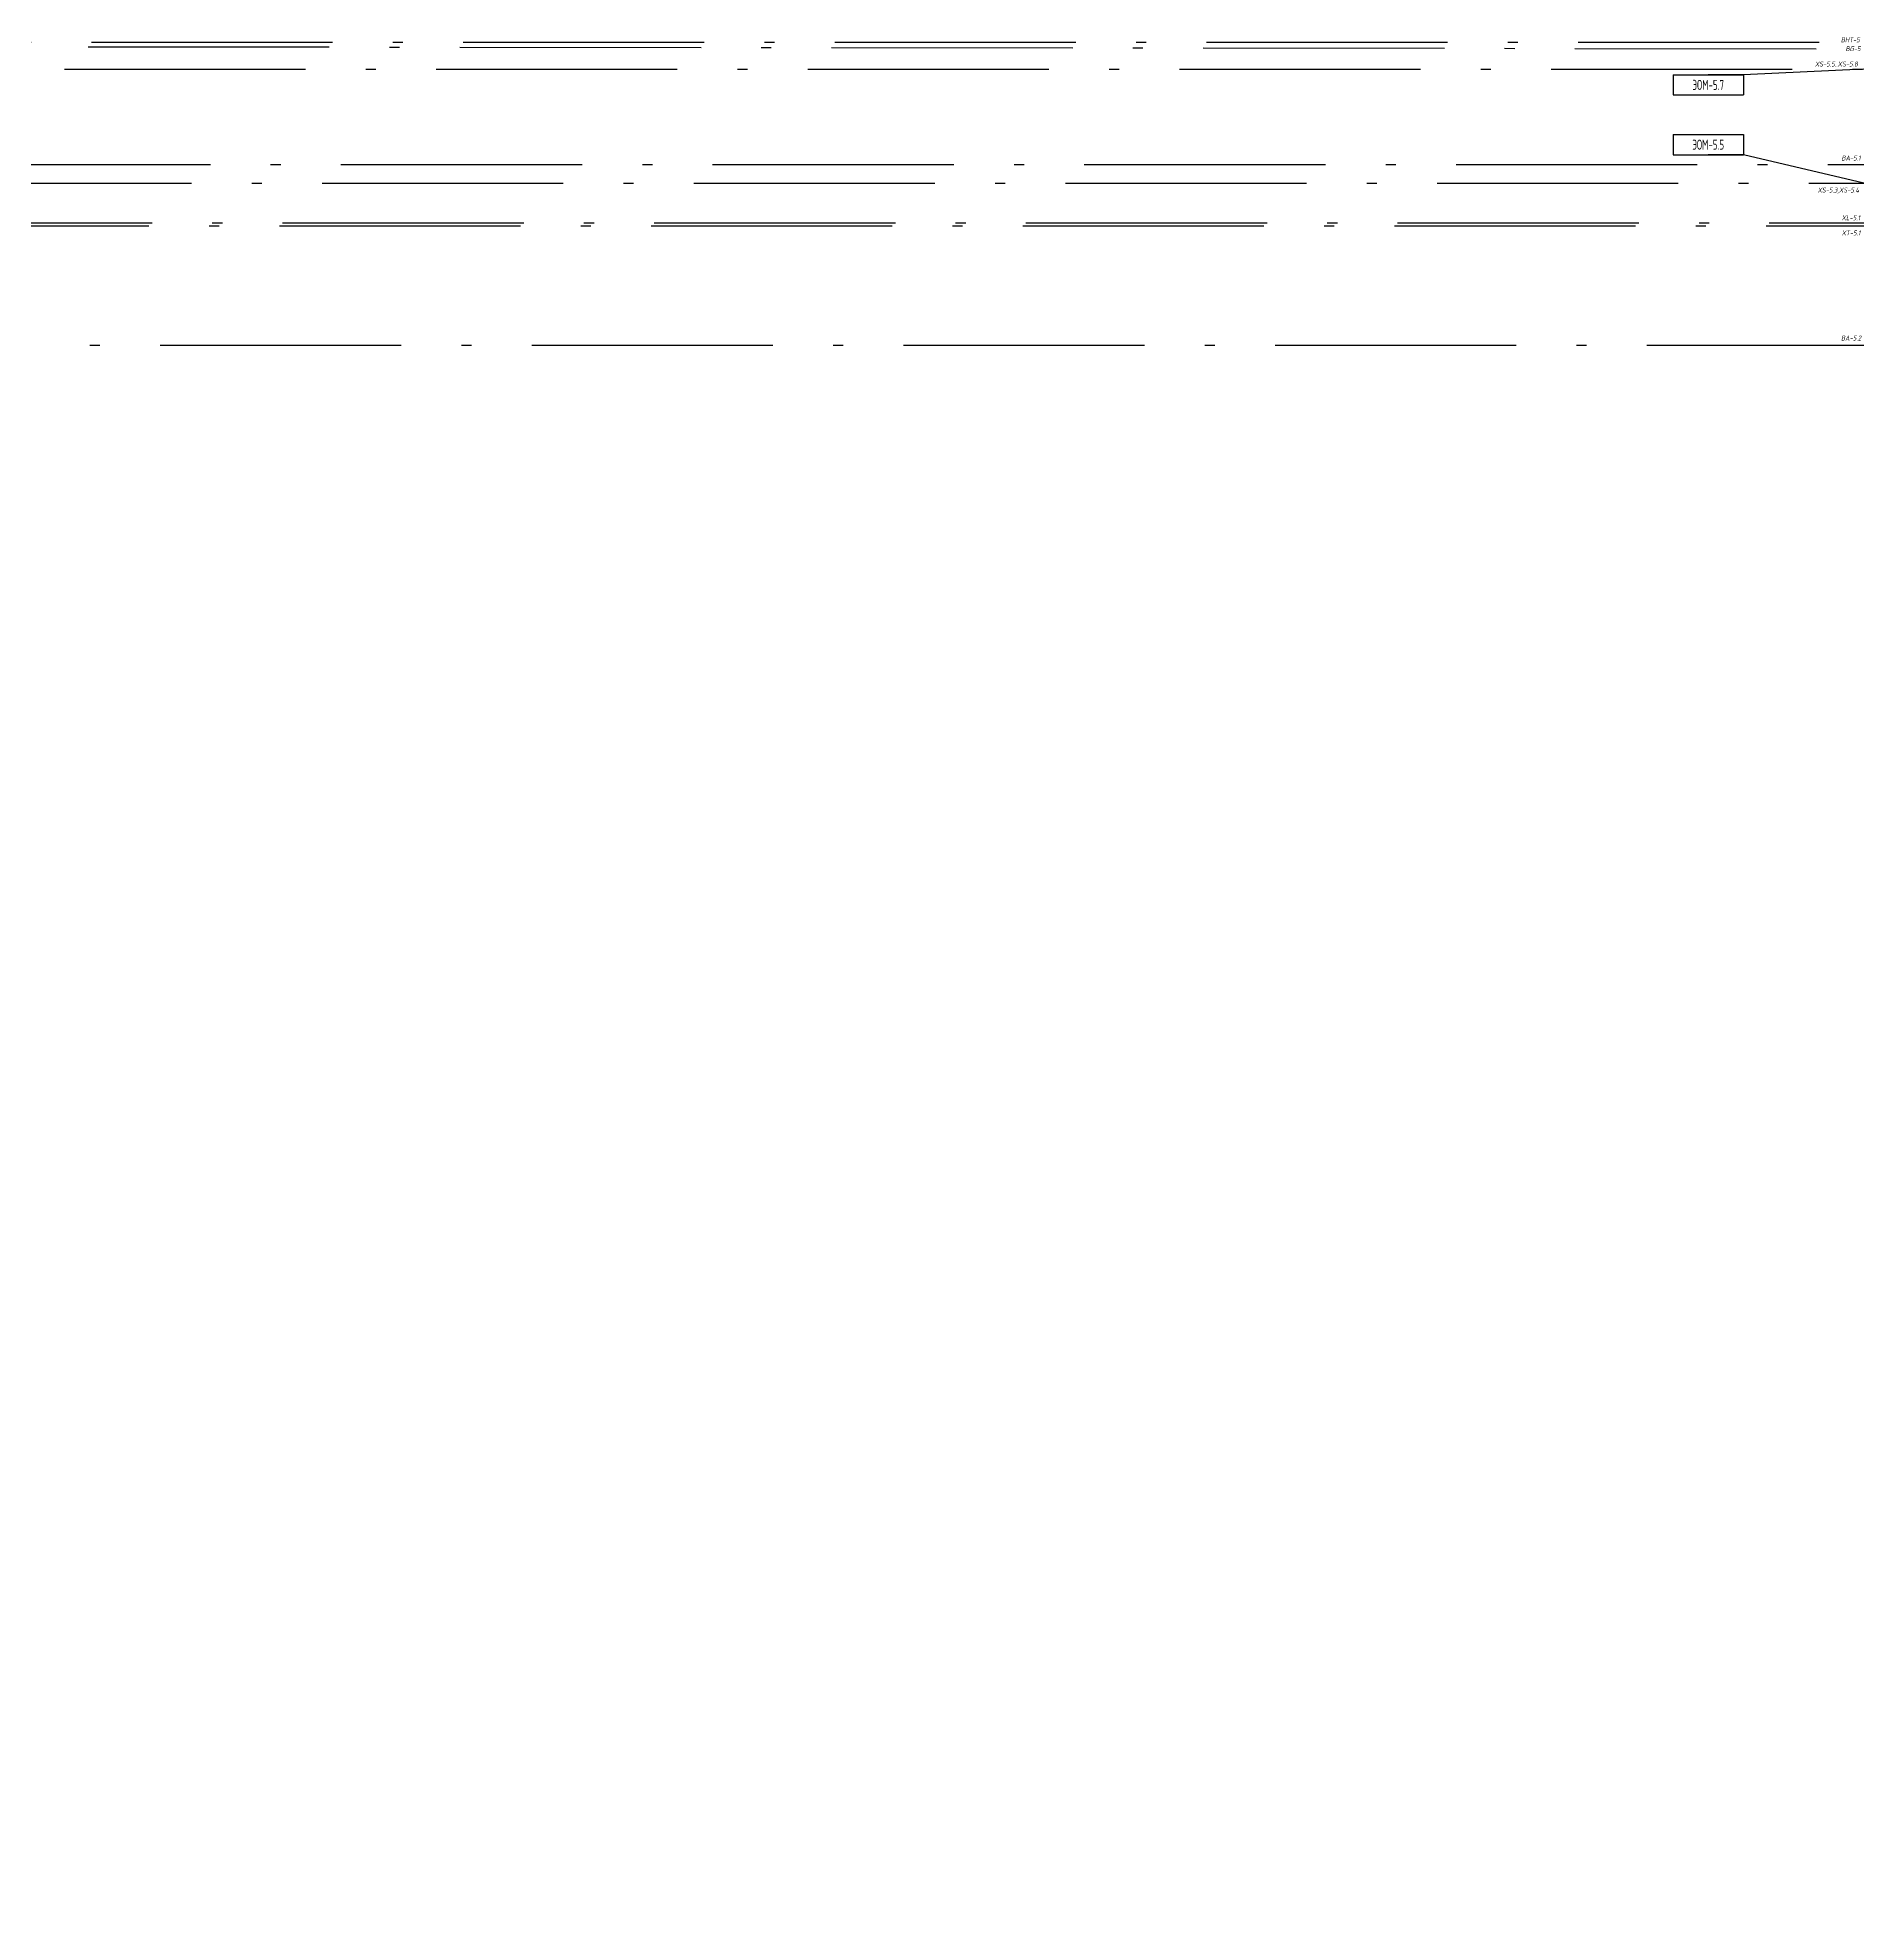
# Model space of a CAD drawing. Header units: millimetres. Extents: x -5652 to 25395, y -6121 to 34812.
# Drawn here: x 3440 to 12531, y 6701 to 15966 of the extents above; entities that cross this region are included whole.
import ezdxf
from ezdxf.enums import TextEntityAlignment as Align

# ---------------------------------------------------------------- set-up
doc = ezdxf.new("R2010")
doc.units = ezdxf.units.MM
doc.linetypes.add('ACAD_ISO10W100', pattern=[18.5, 12, -3, 0.5, -3])
doc.layers.add('02 ЭОМ и СС', color=7, linetype='Continuous')
doc.layers.add('100 noprint', color=1, linetype='Continuous', plot=False)
doc.styles.add('GOST typeA', font='')
doc.styles.get("Standard").update_dxf_attribs({"font": ''})
doc.styles.add('ГОСТ-ISOCPEUR', font='isocpeui.ttf', dxfattribs={"width": 0.8})
doc.styles.get('GOST typeA').set_extended_font_data('GOST type A')
doc.styles.get('Standard').set_extended_font_data('Ubuntu')
doc.dimstyles.new('ISO-25', dxfattribs={"dimtxt": 2.5, "dimasz": 2.5, "dimexe": 1.25, "dimexo": 0.625, "dimtad": 1, "dimtxsty": 'Standard', "dimcen": 2.5, "dimadec": 0, "dimazin": 0, "dimtfac": 1, "dimtmove": 0, "dimatfit": 3, "dimfxl": 1, "dimarcsym": 0})

# ---------------------------------------------------------------- blocks, each defined once
blk = doc.blocks.new('*T57')
at = {"layer": '02 ЭОМ и СС', "color": 0, "lineweight": -2}
for p, q in [((0, 0), (350, 0)), ((0, 0), (0, -100)), ((350, 0), (350, -100)), ((0, -100), (350, -100))]:
    blk.add_line(p, q, dxfattribs=at)
at = {"layer": '02 ЭОМ и СС', "color": 0, "lineweight": -2, "insert": (175, -50), "char_height": 50, "width": 330, "attachment_point": 5, "style": 'GOST typeA'}
blk.add_mtext('{\\W0.8;ЭОМ-5.5}', dxfattribs=at)
blk = doc.blocks.new('*T59')
at = {"layer": '02 ЭОМ и СС', "color": 0, "lineweight": -2}
for p, q in [((0, 0), (350, 0)), ((0, 0), (0, -100)), ((350, 0), (350, -100)), ((0, -100), (350, -100))]:
    blk.add_line(p, q, dxfattribs=at)
at = {"layer": '02 ЭОМ и СС', "color": 0, "lineweight": -2, "insert": (175, -50), "char_height": 50, "width": 330, "attachment_point": 5, "style": 'GOST typeA'}
blk.add_mtext('{\\W0.8;ЭОМ-5.7}', dxfattribs=at)

msp = doc.modelspace()

# ---------------------------------------------------------------- linework, layer by layer
at = {"layer": '100 noprint', "color": 1, "linetype": 'ACAD_ISO10W100', "lineweight": -2, "ltscale": 100}
for points in [[(-1840.4, 6701.4), (-1840.4, 15941.1), (12531.2, 15941.1)], [(-1856.4, 6701.4), (-1856.4, 15925.1), (12531.2, 15908.6)], [(-1974.9, 6701.4), (-1974.9, 15806.6), (12531.2, 15806.6)], [(-2448.4, 6701.4), (-2448.4, 15333.1), (12531.2, 15333.1)], [(-2541.9, 6701.4), (-2541.9, 15239.6), (12531.2, 15239.6)], [(-2754.9, 6701.4), (-2754.9, 15026.6), (12531.2, 15026.6)], [(-2738.9, 6701.4), (-2738.9, 15042.6), (12531.2, 15042.6)], [(-3348.4, 6701.4), (-3348.4, 14433.1), (12531.2, 14433.1)]]:
    msp.add_lwpolyline(points, dxfattribs=at)

# ---------------------------------------------------------------- block references
for name, p in [('*T59', (11582, 15778.7)), ('*T57', (11582, 15481.3))]:
    msp.add_blockref(name, p)

# ---------------------------------------------------------------- texts
at = {"layer": '02 ЭОМ и СС', "linetype": 'Continuous', "style": 'ГОСТ-ISOCPEUR', "width": 0.8}
for s, p in [('BHT-5', (12511.5, 15940.8)), ('BG-5', (12515.2, 15896.7)), ('BA-5.1', (12515.4, 15352.2)), ('BA-5.2', (12517.9, 14456.1))]:
    msp.add_text(s, height=25, dxfattribs=at).set_placement(p, align=Align.RIGHT)
for s, p in [('XS-5.5..XS-5.8', (12287.7, 15820)), ('XS-5.3,XS-5.4', (12301, 15192.9)), ('XL-5.1', (12420.9, 15054.7)), ('XT-5.1', (12420.9, 14979.7))]:
    msp.add_text(s, height=25, dxfattribs=at).set_placement(p)

# ---------------------------------------------------------------- leaders
at = {"layer": '02 ЭОМ и СС', "lineweight": -2, "has_arrowhead": 0}
for points in [[(12531.2, 15806.6), (11932, 15778.7), (11757, 15778.7)], [(12531.2, 15239.6), (11932, 15381.3), (11757, 15381.3)]]:
    msp.add_leader(points, dimstyle='ISO-25', override={"dimasz": 50, "dimgap": 1, "dimtad": 0, "dimldrblk": 'ArchTick'}, dxfattribs=at)

doc.saveas('drawing.dxf')
